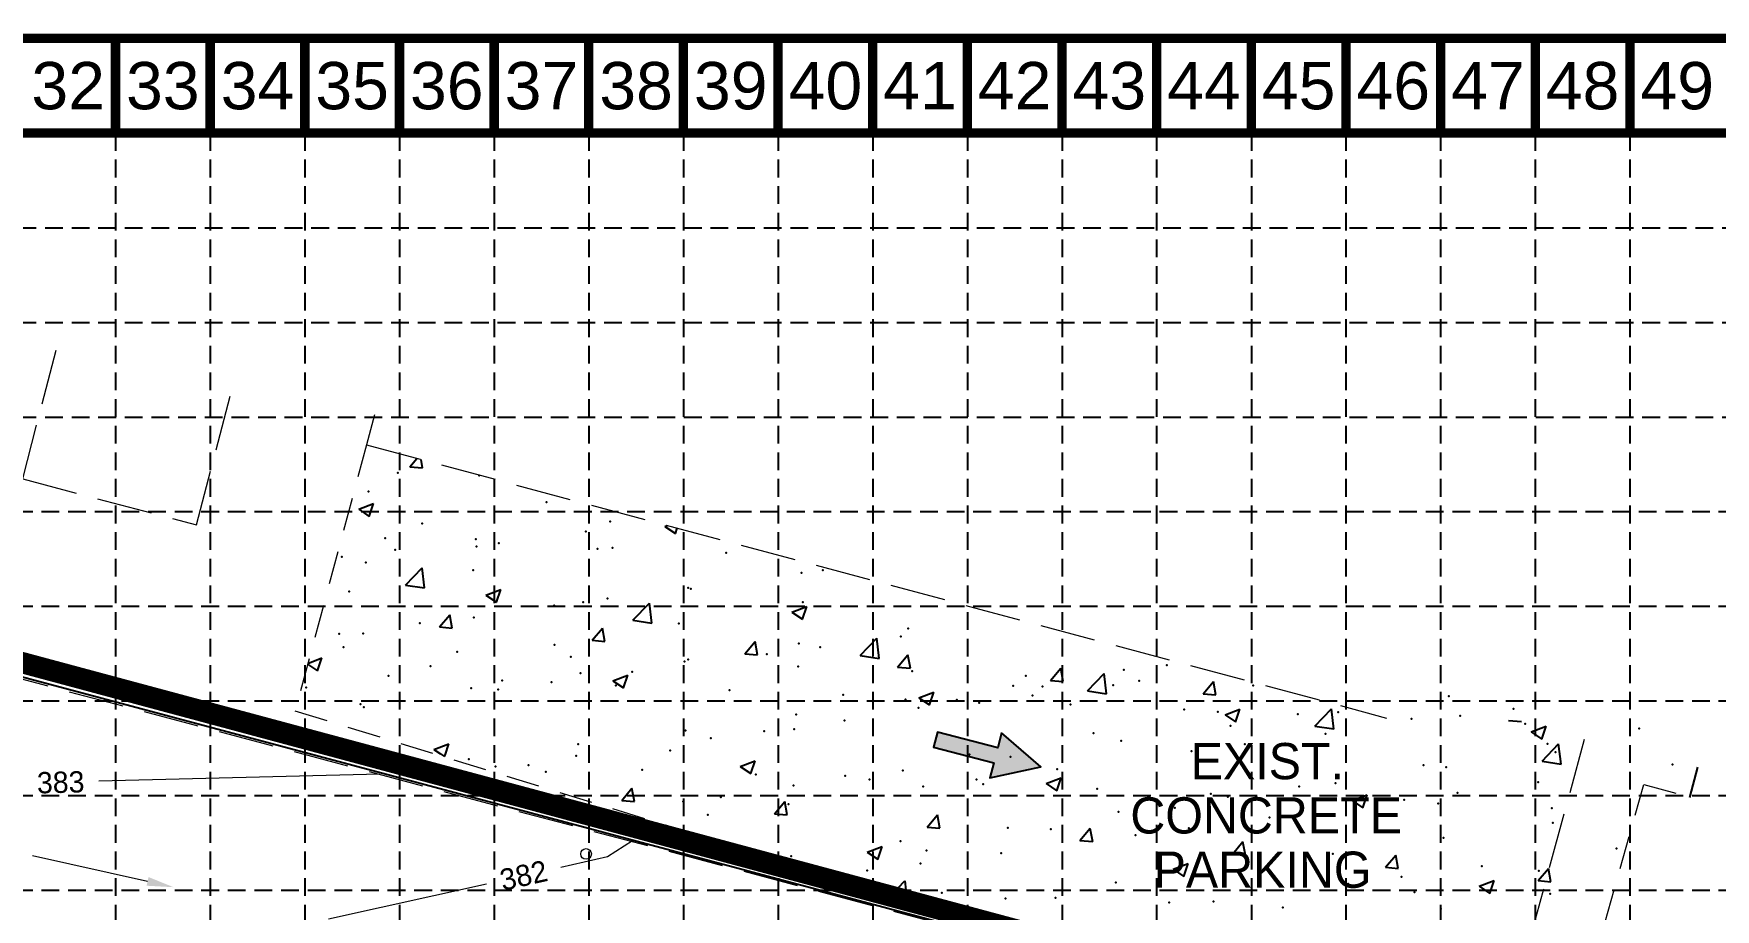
# Model space of a CAD drawing. Header units: feet. Extents: x 3681 to 4536, y 5858 to 6393.
# Drawn here: x 4110.2 to 4347.1, y 6269.4 to 6392.7 of the extents above; entities that cross this region are included whole.
import ezdxf
from ezdxf.enums import TextEntityAlignment as Align

# ---------------------------------------------------------------- set-up
doc = ezdxf.new("R2010")
doc.units = ezdxf.units.FT
doc.header["$MEASUREMENT"] = 0
for name, pattern in [('DGN Style 2', [7.802862, 4.681717, -3.121145]), ('DGN Style 3', [10.924007, 7.802862, -3.121145]), ('HIDDEN', [0.375, 0.25, -0.125])]:
    doc.linetypes.add(name, pattern=pattern)
doc.layers.get('0').update_dxf_attribs({"lineweight": 0})
for name, color, linetype in [('arrrrrows', 252, 'Continuous'), ('BASE', 7, 'Continuous'), ('GRID', 254, 'HIDDEN')]:
    doc.layers.add(name, color=color, linetype=linetype)
for name, color, linetype, lineweight in [('Level 17', 7, 'Continuous', 0), ('Level 25', 7, 'Continuous', 0), ('Level 35', 7, 'Continuous', 0), ('Level 36', 7, 'Continuous', 0), ('Level 41', 7, 'Continuous', 0), ('Level 43', 7, 'Continuous', 0), ('LIMITS OF DISTURBANCE', 1, 'HIDDEN', 50), ('PC', 7, 'Continuous', 0), ('Proposed Contour Numbers', 7, 'Continuous', 0)]:
    doc.layers.add(name, color=color, linetype=linetype, lineweight=lineweight)
doc.styles.get("Standard").update_dxf_attribs({"font": 'ARIAL.TTF'})
doc.styles.add('Style-ENGINEERING', font='ENGINEERING.shx')

# ---------------------------------------------------------------- blocks, each defined once
blk = doc.blocks.new('ARROW')
blk.add_lwpolyline([(-67.01, -25.36), (-59.33, -25.42), (-59.57, -56.14), (-51.89, -56.2), (-51.65, -25.48), (-43.97, -25.54), (-55.3, -2.41), (-67.01, -25.36)], close=True)
at = {"color": 254}
for points in [[(-43.97, -25.54), (-67.01, -25.36), (-55.3, -2.41), (-67.01, -25.36)], [(-59.57, -56.14), (-51.89, -56.2), (-59.33, -25.42), (-51.65, -25.48)]]:
    blk.add_solid(points, dxfattribs=at)

msp = doc.modelspace()

# ---------------------------------------------------------------- linework, layer by layer
at = {"color": 0, "linetype": 'ByBlock', "lineweight": -2}
for p, q in [((4163.22, 6331.72), (4164.21, 6332.9)), ((4165.01, 6331.56), (4164.79, 6332.74)), ((4163.22, 6331.72), (4165.01, 6331.56)), ((4156.01, 6325.73), (4158.12, 6326.53)), ((4156.01, 6325.73), (4157.51, 6324.72)), ((4157.51, 6324.72), (4158.12, 6326.53)), ((4199.13, 6323.32), (4199.48, 6323.46)), ((4199.13, 6323.32), (4200.62, 6322.32)), ((4200.62, 6322.31), (4200.88, 6323.08)), ((4162.62, 6315.05), (4164.96, 6317.49)), ((4165.3, 6314.64), (4164.96, 6317.48)), ((4162.62, 6315.05), (4165.29, 6314.64)), ((4173.92, 6313.65), (4176.02, 6314.45)), ((4173.92, 6313.65), (4175.41, 6312.64)), ((4175.42, 6312.64), (4176.03, 6314.45)), ((4194.64, 6310.09), (4196.98, 6312.52)), ((4197.31, 6309.67), (4196.98, 6312.52)), ((4217.04, 6311.25), (4219.14, 6312.05)), ((4217.04, 6311.25), (4218.53, 6310.24)), ((4218.53, 6310.24), (4219.14, 6312.05)), ((4167.38, 6309.15), (4168.83, 6310.87)), ((4167.38, 6309.15), (4169.17, 6308.99)), ((4169.18, 6308.99), (4168.83, 6310.87)), ((4188.9, 6307.27), (4190.34, 6308.99)), ((4190.69, 6307.11), (4190.35, 6308.99)), ((4194.64, 6310.09), (4197.31, 6309.67)), ((4188.9, 6307.27), (4190.69, 6307.11)), ((4210.41, 6305.38), (4211.86, 6307.11)), ((4212.21, 6305.22), (4211.87, 6307.11)), ((4226.66, 6305.12), (4229, 6307.56)), ((4229.33, 6304.7), (4229, 6307.55)), ((4148.84, 6304.02), (4150.82, 6304.78)), ((4150.21, 6302.96), (4150.82, 6304.78)), ((4210.41, 6305.38), (4212.21, 6305.23)), ((4226.66, 6305.12), (4229.33, 6304.71)), ((4231.93, 6303.5), (4233.38, 6305.23)), ((4233.73, 6303.34), (4233.38, 6305.22)), ((4148.81, 6303.91), (4150.21, 6302.97)), ((4191.83, 6301.57), (4193.93, 6302.38)), ((4193.33, 6300.56), (4193.93, 6302.37)), ((4231.93, 6303.5), (4233.73, 6303.35)), ((4253.45, 6301.62), (4254.9, 6303.34)), ((4253.45, 6301.62), (4255.24, 6301.46)), ((4255.25, 6301.46), (4254.9, 6303.34)), ((4258.68, 6300.16), (4261.01, 6302.59)), ((4261.35, 6299.74), (4261.02, 6302.59)), ((4191.83, 6301.57), (4193.32, 6300.56)), ((4234.94, 6299.17), (4237.04, 6299.97)), ((4236.44, 6298.16), (4237.05, 6299.97)), ((4258.68, 6300.16), (4261.34, 6299.74)), ((4274.97, 6299.74), (4276.41, 6301.46)), ((4274.97, 6299.74), (4276.76, 6299.58)), ((4276.77, 6299.58), (4276.42, 6301.46)), ((4234.94, 6299.17), (4236.44, 6298.16)), ((4278.06, 6296.76), (4280.16, 6297.57)), ((4279.55, 6295.75), (4280.16, 6297.57)), ((4290.69, 6295.19), (4293.03, 6297.63)), ((4293.37, 6294.77), (4293.03, 6297.62)), ((4278.06, 6296.76), (4279.55, 6295.76)), ((4290.69, 6295.19), (4293.36, 6294.78)), ((4318, 6295.97), (4319.8, 6295.82)), ((4321.17, 6294.36), (4323.27, 6295.17)), ((4322.67, 6293.35), (4323.28, 6295.16)), ((4166.62, 6291.89), (4168.72, 6292.7)), ((4168.19, 6291.1), (4168.73, 6292.7)), ((4321.17, 6294.36), (4322.66, 6293.35)), ((4322.71, 6290.22), (4325.05, 6292.66)), ((4325.38, 6289.81), (4325.05, 6292.66)), ((4166.62, 6291.89), (4167.53, 6291.28)), ((4167.53, 6291.28), (4168.11, 6290.89)), ((4168.12, 6290.88), (4168.19, 6291.1)), ((4209.74, 6289.49), (4211.84, 6290.3)), ((4211.23, 6288.48), (4211.84, 6290.29)), ((4322.71, 6290.22), (4325.38, 6289.81)), ((4209.74, 6289.49), (4211.23, 6288.48)), ((4252.85, 6287.09), (4254.95, 6287.89)), ((4254.35, 6286.08), (4254.95, 6287.89)), ((4193.06, 6284.7), (4194.51, 6286.43)), ((4194.86, 6284.54), (4194.51, 6286.42)), ((4252.85, 6287.09), (4254.34, 6286.08)), ((4295.96, 6284.69), (4298.06, 6285.49)), ((4297.46, 6283.68), (4298.07, 6285.49)), ((4193.06, 6284.7), (4194.85, 6284.54)), ((4214.58, 6282.82), (4216.02, 6284.54)), ((4214.58, 6282.82), (4216.37, 6282.66)), ((4216.37, 6282.66), (4216.03, 6284.54)), ((4295.96, 6284.69), (4297.46, 6283.68)), ((4236.09, 6280.94), (4237.54, 6282.66)), ((4236.09, 6280.94), (4237.89, 6280.78)), ((4237.89, 6280.78), (4237.55, 6282.66)), ((4257.61, 6279.05), (4259.06, 6280.78)), ((4259.41, 6278.89), (4259.06, 6280.77)), ((4227.64, 6277.41), (4229.74, 6278.22)), ((4229.14, 6276.4), (4229.75, 6278.22)), ((4257.61, 6279.05), (4259.41, 6278.9)), ((4279.13, 6277.17), (4280.58, 6278.9)), ((4280.93, 6277.01), (4280.58, 6278.89)), ((4227.64, 6277.41), (4229.14, 6276.41)), ((4270.76, 6275.01), (4272.86, 6275.82)), ((4272.25, 6274), (4272.86, 6275.81)), ((4279.13, 6277.17), (4280.92, 6277.01)), ((4300.65, 6275.29), (4302.09, 6277.01)), ((4302.45, 6275.13), (4302.1, 6277.01)), ((4231.12, 6271.44), (4232.97, 6273.37)), ((4233.28, 6270.77), (4232.98, 6273.36)), ((4270.76, 6275.01), (4272.25, 6274)), ((4300.65, 6275.29), (4302.44, 6275.13)), ((4313.87, 6272.61), (4315.97, 6273.41)), ((4315.37, 6271.6), (4315.98, 6273.41)), ((4322.17, 6273.41), (4323.61, 6275.13)), ((4322.17, 6273.41), (4323.96, 6273.25)), ((4323.96, 6273.25), (4323.62, 6275.13)), ((4313.87, 6272.61), (4315.36, 6271.6))]:
    msp.add_line(p, q, dxfattribs=at)
for p in [(4161.53, 6330.87), (4172.97, 6330.48), (4157.39, 6328.23), (4182.46, 6326.73), (4164.96, 6323.73), (4191.45, 6324.02), (4159.72, 6321.64), (4172.51, 6321.53), (4175.74, 6320.96), (4188.01, 6322.6), (4153.64, 6319.04), (4157.02, 6318.24), (4161.15, 6320.03), (4172.6, 6320.49), (4189.65, 6320.15), (4191.75, 6320.28), (4207.77, 6319.61), (4172.15, 6317.14), (4218.38, 6316.79), (4221.38, 6317.17), (4154.66, 6314.14), (4202.43, 6314.67), (4202.79, 6314.54), (4183.56, 6312.19), (4187.64, 6312.62), (4191.07, 6313.18), (4218.6, 6312.65), (4164.62, 6309.69), (4172.24, 6310.5), (4201.1, 6309.65), (4233.41, 6308.91), (4153.25, 6308.2), (4156.66, 6308.25), (4183.61, 6306.64), (4218.01, 6306.8), (4232.36, 6307.82), (4153.88, 6306.31), (4169.9, 6305.63), (4185.91, 6304.95), (4201.93, 6304.28), (4202.43, 6304.55), (4213.49, 6305.34), (4221, 6306.32), (4160.21, 6302.28), (4166.11, 6303.64), (4187.28, 6302.63), (4194.54, 6302.84), (4217.94, 6303.6), (4233.96, 6302.92), (4249.97, 6302.25), (4263.78, 6303.09), (4269.85, 6303.76), (4148.62, 6300.64), (4171.87, 6300.52), (4175.67, 6300.36), (4176.22, 6301.6), (4183.18, 6301.35), (4192.24, 6300.92), (4208.25, 6300.25), (4224.27, 6299.57), (4248.2, 6300.84), (4250.93, 6299.47), (4252.35, 6300.76), (4262.29, 6300.97), (4265.98, 6301.57), (4282, 6300.89), (4309.56, 6299.39), (4156.29, 6298.27), (4156.72, 6297.86), (4233.05, 6298.92), (4234.86, 6297.75), (4240.28, 6298.89), (4243.42, 6298.48), (4256.3, 6298.22), (4272.31, 6297.54), (4277.04, 6297.17), (4293.98, 6297.14), (4318.67, 6297.6), (4202.06, 6294.56), (4217.36, 6294.75), (4217.65, 6296.81), (4224.47, 6295.99), (4278.82, 6295.22), (4288.32, 6296.86), (4304.34, 6296.19), (4311.16, 6296.61), (4320.35, 6295.51), (4336.37, 6294.83), (4186.91, 6292.64), (4205.6, 6293.5), (4213.11, 6294.49), (4259.54, 6294.17), (4263.42, 6293.11), (4280.85, 6292.62), (4292.21, 6294.11), (4323.48, 6292.68), (4171.51, 6290.53), (4186.65, 6291.01), (4199.87, 6291.75), (4242.05, 6291.17), (4247.84, 6290.86), (4273.34, 6291.63), (4324.59, 6291.52), (4175.29, 6289.51), (4179.94, 6289.7), (4182.37, 6288.74), (4195.96, 6289.03), (4211.97, 6288.35), (4224.55, 6288.16), (4227.99, 6287.67), (4232.68, 6288.94), (4243.03, 6287.64), (4254.4, 6289.13), (4305.99, 6289.68), (4309.19, 6289.4), (4341.09, 6289.75), (4207.05, 6285.16), (4217.28, 6286.83), (4235.52, 6286.65), (4244, 6287), (4260.02, 6286.32), (4276.03, 6285.64), (4278.46, 6285.23), (4288.49, 6286.67), (4293.61, 6287.15), (4310.78, 6285.76), (4322.14, 6287.26), (4201.7, 6284.58), (4216.58, 6284.16), (4263.05, 6283.12), (4271, 6283.67), (4292.05, 6284.97), (4303.27, 6284.77), (4308.06, 6284.29), (4324.07, 6283.61), (4205.21, 6282.66), (4247.47, 6280.87), (4253.5, 6280.67), (4272.96, 6280.78), (4284.32, 6282.28), (4324.23, 6281.53), (4232.32, 6278.95), (4265.45, 6279.8), (4308.83, 6279.42), (4216.92, 6276.84), (4235.14, 6275.81), (4236.01, 6277.67), (4246.5, 6277.3), (4293.25, 6277.17), (4333.2, 6277.92), (4227.63, 6274.82), (4278.09, 6275.25), (4302.89, 6273.93), (4314.25, 6275.43), (4322.25, 6274.78), (4238.16, 6271.67), (4247.11, 6270.88), (4254.17, 6270.99), (4262.69, 6273.13), (4295.38, 6272.94), (4304.75, 6271.78), (4323.87, 6271.54), (4270.19, 6270.31), (4276.43, 6270.45), (4286.2, 6269.64), (4308.46, 6269.43)]:
    msp.add_point(p, dxfattribs=at)
at = {"layer": 'BASE', "const_width": 1.33}
for points in [[(3681.76, 5858.75), (4535.09, 5858.75), (4535.09, 6392.08), (3681.76, 6392.08)], [(3695.09, 5872.08), (4521.76, 5872.08), (4521.76, 6378.75), (3695.09, 6378.75)]]:
    msp.add_lwpolyline(points, close=True, dxfattribs=at)
for points in [[(4121.76, 6378.75), (4121.76, 6392.08)], [(4135.09, 6378.75), (4135.09, 6392.08)], [(4148.42, 6378.75), (4148.42, 6392.08)], [(4161.76, 6378.75), (4161.76, 6392.08)], [(4175.09, 6378.75), (4175.09, 6392.08)], [(4188.42, 6378.75), (4188.42, 6392.08)], [(4201.76, 6378.75), (4201.76, 6392.08)], [(4215.09, 6378.75), (4215.09, 6392.08)], [(4228.42, 6378.75), (4228.42, 6392.08)], [(4241.76, 6378.75), (4241.76, 6392.08)], [(4255.09, 6378.75), (4255.09, 6392.08)], [(4268.42, 6378.75), (4268.42, 6392.08)], [(4281.76, 6378.75), (4281.76, 6392.08)], [(4295.09, 6378.75), (4295.09, 6392.08)], [(4308.42, 6378.75), (4308.42, 6392.08)], [(4321.76, 6378.75), (4321.76, 6392.08)], [(4335.09, 6378.75), (4335.09, 6392.08)]]:
    msp.add_lwpolyline(points, dxfattribs=at)
at = {"layer": 'GRID', "linetype": 'HIDDEN', "ltscale": 10}
for p, q in [((4121.76, 6378.75), (4121.76, 5912.02)), ((4135.09, 6378.75), (4135.09, 5912.02)), ((4148.42, 6378.75), (4148.42, 5912.02)), ((4161.76, 6378.75), (4161.76, 5912.02)), ((4175.09, 6378.75), (4175.09, 5912.02)), ((4188.42, 6378.75), (4188.42, 5912.02)), ((4201.76, 6378.75), (4201.76, 5912.02)), ((4215.09, 6378.75), (4215.09, 5912.02)), ((4228.42, 6378.75), (4228.42, 5912.02)), ((4241.76, 6378.75), (4241.76, 5912.02)), ((4255.09, 6378.75), (4255.09, 5912.02)), ((4268.42, 6378.75), (4268.42, 5912.02)), ((4281.76, 6378.75), (4281.76, 5912.02)), ((4295.09, 6378.75), (4295.09, 5912.02)), ((4308.42, 6378.75), (4308.42, 5912.02)), ((4321.76, 6378.75), (4321.76, 5912.02)), ((4335.09, 6378.75), (4335.09, 5912.02)), ((3695.58, 6365.37), (4522.25, 6365.37)), ((3695.58, 6352.04), (4522.25, 6352.04)), ((3695.58, 6338.71), (4522.25, 6338.71)), ((3695.09, 6325.42), (4521.76, 6325.42)), ((3695.09, 6312.08), (4521.76, 6312.08)), ((3695.09, 6298.75), (4521.76, 6298.75)), ((3695.09, 6285.42), (4521.76, 6285.42)), ((3695.09, 6272.08), (4521.76, 6272.08))]:
    msp.add_line(p, q, dxfattribs=at)
at = {"layer": 'Level 17', "color": 7, "linetype": 'DGN Style 3', "lineweight": 0}
for p, q in [((4108.68, 6330.01), (4114.12, 6350.89)), ((4133.16, 6323.53), (4138.58, 6344.32)), ((4158.26, 6339.04), (4157.13, 6334.8)), ((4157.13, 6334.8), (4300.81, 6296.32)), ((4108.68, 6330.01), (4133.16, 6323.53))]:
    msp.add_line(p, q, dxfattribs=at)
at = {"layer": 'Level 25', "color": 7, "linetype": 'DGN Style 3', "lineweight": 0}
for p, q in [((3956.91, 6342.21), (4325.6, 6244)), ((4328.66, 6293.29), (4247.43, 5995.7))]:
    msp.add_line(p, q, dxfattribs=at)
at = {"layer": 'Level 35', "color": 7, "linetype": 'DGN Style 2', "lineweight": 0}
for p, q in [((4157.13, 6334.8), (4147.04, 6297.33)), ((4147.04, 6297.33), (4254.13, 6264.35)), ((4331.62, 6267.61), (4337.05, 6286.97)), ((4337.05, 6286.97), (4343.17, 6285.29))]:
    msp.add_line(p, q, dxfattribs=at)
at = {"layer": 'Level 41', "color": 7, "linetype": 'Continuous', "lineweight": 0}
msp.add_circle((4188.04, 6277.17), 0.75, dxfattribs=at)
at = {"layer": 'Level 43', "color": 7, "lineweight": -3}
for p, q in [((4332.98, 6243.59), (3955.78, 6343.42)), ((3955.78, 6343.42), (4334.37, 6242.98)), ((4331.92, 6242.42), (3956.48, 6342.7)), ((4343.52, 6285.11), (4344.67, 6289.41))]:
    msp.add_line(p, q, dxfattribs=at)
at = {"layer": 'LIMITS OF DISTURBANCE', "color": 1, "linetype": 'HIDDEN', "lineweight": -3, "ltscale": 65, "const_width": 3}
msp.add_lwpolyline([(4334.29, 6243.45), (3955.64, 6345.24), (3883.01, 6072.36), (3909.45, 6066.64)], dxfattribs=at)
at = {"layer": 'PC', "color": 43, "linetype": 'Continuous', "lineweight": 0}
for p, q in [((4158.99, 6288.39), (4119.41, 6287.4)), ((4191.07, 6276.79), (4194.58, 6279.07)), ((4184.5, 6275.32), (4191.07, 6276.79)), ((4151.78, 6268.03), (4174, 6272.98))]:
    msp.add_line(p, q, dxfattribs=at)
msp.add_lwpolyline([(4126.28, 6273.3), (4110.05, 6276.9)], dxfattribs=at)
msp.add_solid([(4126.41, 6273.91), (4129.94, 6272.48), (4126.14, 6272.69)], dxfattribs=at)

# ---------------------------------------------------------------- block references
at = {"layer": 'arrrrrows', "color": 6, "lineweight": -3, "xscale": 0.2849675458554466, "yscale": 0.2849675458554466, "zscale": 0.2849675458553935, "rotation": 255.9743909789692}
msp.add_blockref('ARROW', (4248.96, 6273.97), dxfattribs=at)

# ---------------------------------------------------------------- texts
at = {"layer": 'BASE'}
for s, p in [('32', (4115.09, 6385.42)), ('33', (4128.42, 6385.42)), ('34', (4141.76, 6385.42)), ('35', (4155.09, 6385.42)), ('36', (4168.42, 6385.42)), ('37', (4181.76, 6385.42)), ('38', (4195.09, 6385.42)), ('39', (4208.42, 6385.42)), ('40', (4221.76, 6385.42)), ('41', (4235.09, 6385.42)), ('42', (4248.42, 6385.42)), ('43', (4261.76, 6385.42)), ('44', (4275.09, 6385.42)), ('45', (4288.42, 6385.42)), ('46', (4301.76, 6385.42)), ('47', (4315.09, 6385.42)), ('48', (4328.42, 6385.42)), ('49', (4341.76, 6385.42))]:
    msp.add_text(s, height=6.667, dxfattribs=at).set_placement(p, align=Align.MIDDLE_CENTER)
at = {"layer": 'Level 36', "color": 7, "lineweight": -3, "style": 'Style-ENGINEERING'}
for s, p in [('EXIST.', (4273.21, 6287.7)), ('CONCRETE', (4264.71, 6280.05)), ('PARKING', (4267.99, 6272.4))]:
    msp.add_text(s, height=5.1, dxfattribs=at).set_placement(p)
at = {"layer": 'Proposed Contour Numbers', "color": 43, "linetype": 'Continuous', "lineweight": 0, "style": 'Style-ENGINEERING'}
for s, rotation, p in [('383', 1.4262, (4114.03, 6287.27)), ('382', 12.5735, (4179.25, 6274.15))]:
    msp.add_text(s, height=3, rotation=rotation, dxfattribs=at).set_placement(p, align=Align.MIDDLE_CENTER)

doc.saveas('drawing.dxf')
